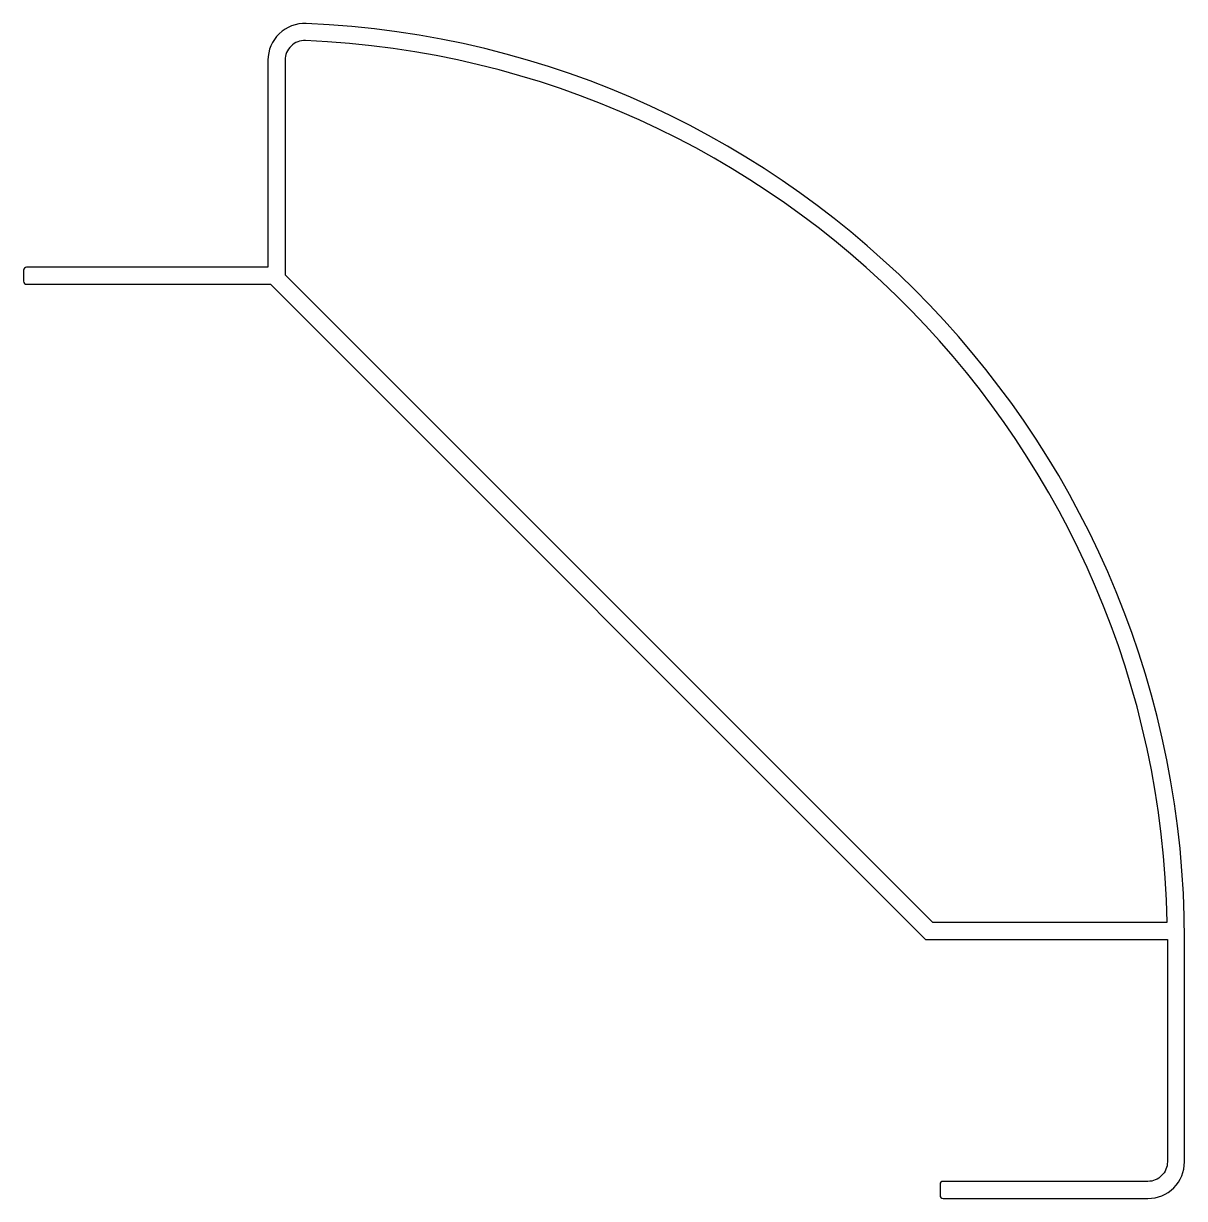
# Model space of a CAD drawing. Extents: x 990.5 to 1085.5, y 619.9 to 716.1.
import ezdxf

# ---------------------------------------------------------------- set-up
doc = ezdxf.new("R2010")
doc.units = 0
doc.layers.get('0').update_dxf_attribs({"linetype": 'CONTINUOUS'})

msp = doc.modelspace()

# ---------------------------------------------------------------- linework, layer by layer
for points in [[(990.457, 694.97, 0.414214), (990.707, 694.72), (1010.657, 694.72), (1064.257, 641.12), (1084.057, 641.12), (1084.057, 622.92, -0.414214), (1082.457, 621.32), (1065.707, 621.32, 0.414214), (1065.457, 621.07), (1065.457, 620.17, 0.414214), (1065.707, 619.92), (1082.457, 619.92, 0.414214), (1085.457, 622.92), (1085.457, 641.12, 0.402058), (1013.582, 716.055, 0.426474), (1010.457, 713.057), (1010.457, 696.12), (990.707, 696.12, 0.414214), (990.457, 695.87)], [(1064.837, 642.52), (1084.044, 642.52, 0.396544), (1013.524, 714.656, 0.426474), (1011.857, 713.057), (1011.857, 695.5)]]:
    msp.add_lwpolyline(points, format="xyb", close=True)

doc.saveas('drawing.dxf')
